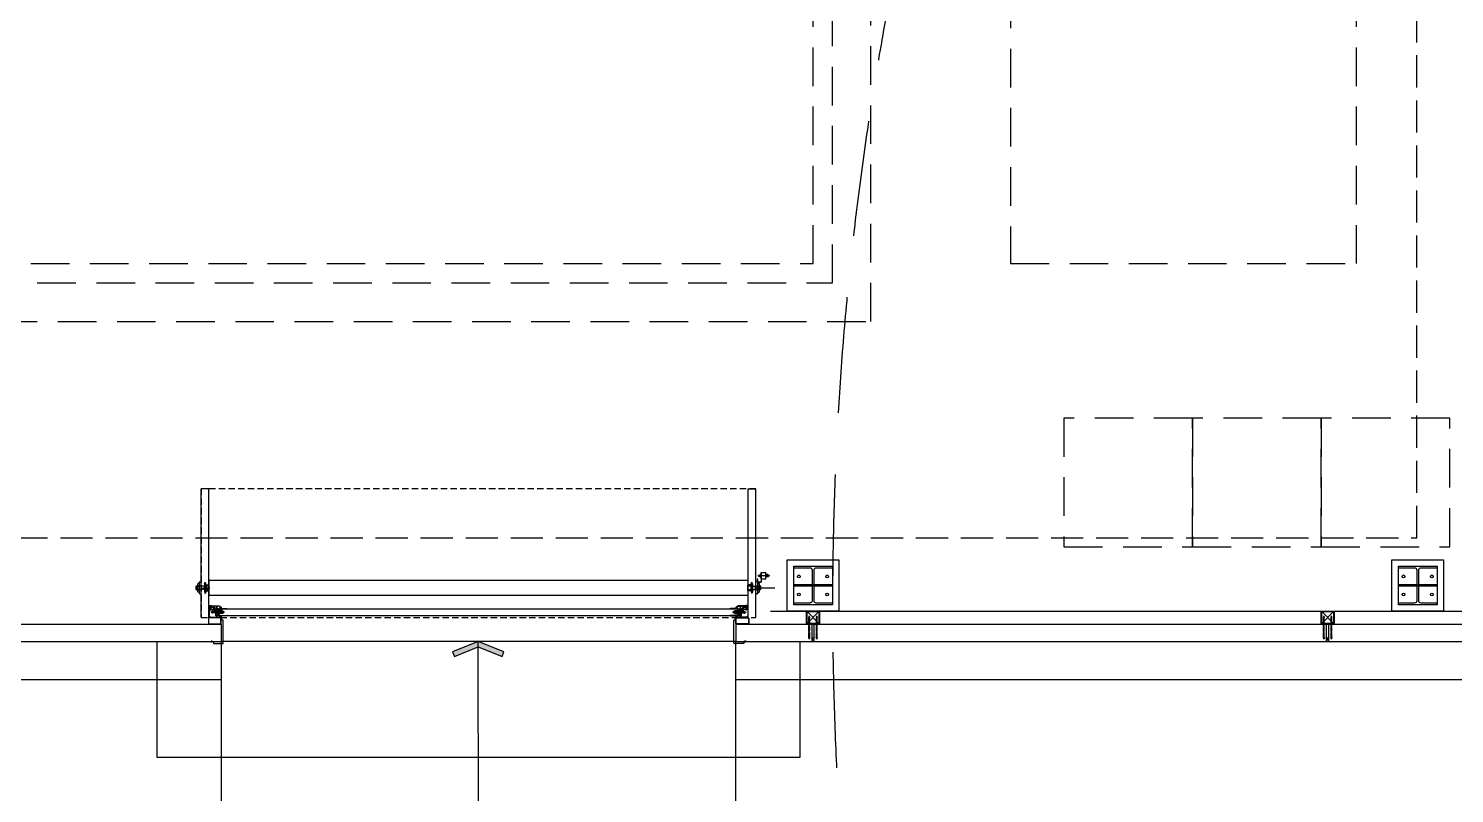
# Model space of a CAD drawing. Header units: millimetres. Extents: x 0 to 168200, y 0 to 118800.
# Drawn here: x 47402 to 58486, y 41283 to 47227 of the extents above; entities that cross this region are included whole.
import ezdxf

# ---------------------------------------------------------------- set-up
doc = ezdxf.new("R2010")
doc.units = ezdxf.units.MM
doc.header["$LTSCALE"] = 200
for name, pattern in [('CEN-GAUN', [32.2, 30, -1, 0.2, -1]), ('CENTER', [50.8, 31.75, -6.35, 6.35, -6.35]), ('DASH', [0.35, 0.25, -0.1]), ('DASHED2', [0.375, 0.25, -0.125]), ('HID', [2.3, 1.5, -0.8]), ('HIDDEN', [0.375, 0.25, -0.125])]:
    doc.linetypes.add(name, pattern=pattern)
for name, color, linetype in [('AA-WAXM-FRAM', 7, 'Continuous'), ('BACK', 8, 'Continuous'), ('CEN', 1, 'CEN-GAUN')]:
    doc.layers.add(name, color=color, linetype=linetype)

# ---------------------------------------------------------------- blocks, each defined once
blk = doc.blocks.new('BOLT1')
at = {"layer": 'BACK', "linetype": 'HIDDEN'}
for p, q in [((10, 209), (5, 209)), ((5, -31), (5, 209)), ((7, 219), (6, 209)), ((6, -46), (6, 209)), ((10, 222), (7, 219)), ((9, 210), (7, 219)), ((10, 219), (8, 220)), ((10, 219), (9, 210)), ((10, 222), (10, 209)), ((10, 222), (13, 219)), ((10, 209), (15, 203)), ((13, 219), (15, 209)), ((16, 209), (15, 209)), ((15, -46), (15, 209)), ((16, -31), (16, 209)), ((6, -46), (0, -52)), ((21, -52), (0, -52)), ((16, -31), (5, -31)), ((15, -46), (6, -46)), ((15, -46), (21, -52))]:
    blk.add_line(p, q, dxfattribs=at)
at = {"layer": 'BACK'}
blk.add_line((10, -67), (10, 228), dxfattribs=at)
blk = doc.blocks.new('SQ-PIPE-100X100X4.5T')
at = {"layer": 'BACK'}
for p, q in [((-89, 8), (46, 8)), ((50, 46), (142, -46)), ((50, -46), (142, 46)), ((-89, -8), (46, -8))]:
    blk.add_line(p, q, dxfattribs=at)
for points in [[(46, -50), (146, -50), (146, 50), (46, 50)], [(50, -46), (142, -46), (142, 46), (50, 46)]]:
    blk.add_lwpolyline(points, close=True, dxfattribs=at)
blk.add_circle((-69, 0), 7.5, dxfattribs=at)
blk.add_arc((-102, 0), 15.1, 330.1372, 29.8628, dxfattribs=at)
at = {"layer": 'BACK', "extrusion": (0, 0, -1), "yscale": 0.6121869552298449, "zscale": -0.6121869552298449, "rotation": 90}
for p, xscale in [((31, 23), 0.6121869552298449), ((31, -23), -0.6121869552298449)]:
    blk.add_blockref('BOLT1', p, dxfattribs=dict(at, xscale=xscale))
blk = doc.blocks.new('X-PIPE-1PL')
at = {"layer": 'AA-WAXM-FRAM', "xscale": -1, "rotation": 270}
for p in [(12000, -43346), (16000, -43346)]:
    blk.add_blockref('SQ-PIPE-100X100X4.5T', p, dxfattribs=at)
blk = doc.blocks.new('x-stu-1Fcol')
at = {"layer": 'BACK'}
for points in [[(11800, -42800), (12200, -42800), (12200, -43200), (11800, -43200)], [(11850, -42850), (12150, -42850), (12150, -43150), (11850, -43150)], [(16500, -42800), (16900, -42800), (16900, -43200), (16500, -43200)], [(16550, -42850), (16850, -42850), (16850, -43150), (16550, -43150)], [(11850, -42994), (11995, -42994), (11995, -43006), (11850, -43006)], [(12005, -42994), (12150, -42994), (12150, -43006), (12005, -43006)], [(16550, -42994), (16695, -42994), (16695, -43006), (16550, -43006)], [(16705, -42994), (16850, -42994), (16850, -43006), (16705, -43006)]]:
    blk.add_lwpolyline(points, close=True, dxfattribs=at)
for points in [[(11850, -43150), (11850, -43135), (11977, -43135, 0.414214), (11995, -43117), (11995, -42883, 0.414214), (11977, -42865), (11850, -42865), (11850, -42850), (12150, -42850), (12150, -42865), (12023, -42865, 0.414214), (12005, -42883), (12005, -43117, 0.414214), (12023, -43135), (12150, -43135), (12150, -43150)], [(16550, -43150), (16550, -43135), (16677, -43135, 0.414214), (16695, -43117), (16695, -42883, 0.414214), (16677, -42865), (16550, -42865), (16550, -42850), (16850, -42850), (16850, -42865), (16723, -42865, 0.414214), (16705, -42883), (16705, -43117, 0.414214), (16723, -43135), (16850, -43135), (16850, -43150)]]:
    blk.add_lwpolyline(points, format="xyb", close=True, dxfattribs=at)
for centre in [(11890, -42930), (12110, -42930), (16590, -42930), (16810, -42930), (11890, -43070), (12110, -43070), (16590, -43070), (16810, -43070)]:
    blk.add_circle(centre, 11, dxfattribs=at)
blk = doc.blocks.new('지상1층 장비')
at = {"layer": 'BACK', "linetype": 'HID'}
for points in [[(43950, 44950), (53950, 44950), (53950, 54850), (43950, 54850)], [(44250, 45250), (53650, 45250), (53650, 54550), (44250, 54550)], [(46500, 45400), (53500, 45400), (53500, 47400), (46500, 47400)], [(55450, 44200), (55450, 43200), (56450, 43200), (56450, 44200)], [(56450, 44200), (56450, 43200), (57450, 43200), (57450, 44200)], [(57450, 44200), (57450, 43200), (58450, 43200), (58450, 44200)]]:
    blk.add_lwpolyline(points, close=True, dxfattribs=at)
blk.add_lwpolyline([(57425, 50750), (55035, 50750), (55035, 45400), (57725, 45400), (57725, 50250)], dxfattribs=at)
blk = doc.blocks.new('디펜스도어')
at = {"layer": 'BACK', "transparency": 33554687}
for p, q in [((-1561, -928, -42), (-1561, 72, -42)), ((-1501, 72, -42), (-1561, 72, -42)), ((-1501, -928, -42), (-1501, 72, -42)), ((2691, -928, -42), (2691, 72, -42)), ((2691, 72, -42), (2751, 72, -42)), ((2751, -928, -42), (2751, 72, -42)), ((-1577, -663, -42), (-1585, -664, -42)), ((-1575, -742, -42), (-1575, -653, -42)), ((-1575, -660, -42), (-1575, -653, -42)), ((-1572, -650, -42), (-1561, -650, -42)), ((-1561, -745, -42), (-1561, -650, -42)), ((-1534, -666, -42), (-1532, -656, -42)), ((-1534, -666, -42), (-1532, -656, -42)), ((-1532, -656, -42), (-1526, -656, -42)), ((-1524, -666, -42), (-1526, -656, -42)), ((-1498, -755, -42), (-1498, -640, -42)), ((2688, -640, -42), (-1498, -640, -42)), ((2688, -640, -42), (2688, -755, -42)), ((2714, -666, -42), (2716, -656, -42)), ((2722, -656, -42), (2716, -656, -42)), ((2724, -666, -42), (2722, -656, -42)), ((2724, -666, -42), (2722, -656, -42)), ((2751, -745, -42), (2751, -650, -42)), ((2762, -650, -42), (2751, -650, -42)), ((2765, -742, -42), (2765, -653, -42)), ((2765, -660, -42), (2765, -653, -42)), ((2767, -663, -42), (2775, -664, -42)), ((-1600, -686, -42), (-1599, -685, -42)), ((-1600, -709, -42), (-1600, -686, -42)), ((-1599, -710, -42), (-1600, -709, -42)), ((-1498, -685, -42), (-1599, -685, -42)), ((-1599, -710, -42), (-1599, -685, -42)), ((-1498, -710, -42), (-1599, -710, -42)), ((-1596, -713, -42), (-1596, -682, -42)), ((-1596, -682, -42), (-1588, -682, -42)), ((-1596, -713, -42), (-1588, -713, -42)), ((-1588, -728, -42), (-1588, -667, -42)), ((-1577, -732, -42), (-1585, -731, -42)), ((-1572, -745, -42), (-1561, -745, -42)), ((-1534, -666, -42), (-1534, -730, -42)), ((-1534, -666, -42), (-1524, -666, -42)), ((-1534, -730, -42), (-1524, -730, -42)), ((-1534, -730, -42), (-1532, -740, -42)), ((-1534, -730, -42), (-1532, -740, -42)), ((-1532, -740, -42), (-1526, -740, -42)), ((-1524, -730, -42), (-1526, -740, -42)), ((-1524, -666, -42), (-1524, -730, -42)), ((-1521, -675, -42), (-1524, -672, -42)), ((-1521, -721, -42), (-1524, -724, -42)), ((-1521, -675, -42), (-1521, -721, -42)), ((-1521, -675, -42), (-1501, -675, -42)), ((-1521, -721, -42), (-1501, -721, -42)), ((-1501, -675, -42), (-1499, -677, -42)), ((-1501, -721, -42), (-1501, -675, -42)), ((-1501, -721, -42), (-1499, -719, -42)), ((-1499, -719, -42), (-1499, -677, -42)), ((-1498, -755, -42), (2688, -755, -42)), ((2691, -675, -42), (2689, -677, -42)), ((2689, -719, -42), (2689, -677, -42)), ((2691, -721, -42), (2689, -719, -42)), ((2711, -675, -42), (2691, -675, -42)), ((2691, -721, -42), (2691, -675, -42)), ((2711, -721, -42), (2691, -721, -42)), ((2711, -675, -42), (2714, -672, -42)), ((2711, -675, -42), (2711, -721, -42)), ((2711, -721, -42), (2714, -724, -42)), ((2714, -666, -42), (2714, -730, -42)), ((2724, -666, -42), (2714, -666, -42)), ((2724, -730, -42), (2714, -730, -42)), ((2714, -730, -42), (2716, -740, -42)), ((2722, -740, -42), (2716, -740, -42)), ((2724, -730, -42), (2722, -740, -42)), ((2724, -730, -42), (2722, -740, -42)), ((2724, -666, -42), (2724, -730, -42)), ((2724, -685, -42), (2778, -685, -42)), ((2724, -710, -42), (2778, -710, -42)), ((2762, -745, -42), (2751, -745, -42)), ((2767, -732, -42), (2775, -731, -42)), ((2777, -699, -42), (2777, -713, -42)), ((2778, -728, -42), (2778, -667, -42)), ((2786, -682, -42), (2778, -682, -42)), ((2786, -713, -42), (2778, -713, -42)), ((2786, -713, -42), (2786, -682, -42)), ((2787, -686, -42), (2786, -685, -42)), ((2786, -685, -42), (2786, -710, -42)), ((2787, -686, -42), (2786, -685, -42)), ((2786, -685, -42), (2786, -710, -42)), ((2786, -710, -42), (2787, -709, -42)), ((2786, -710, -42), (2787, -709, -42)), ((2787, -709, -42), (2787, -686, -42)), ((2787, -709, -42), (2787, -686, -42)), ((-1490, -850, -5), (-1491, -850, -5)), ((-1491, -865, -5), (-1491, -850, -5)), ((-1491, -851, -5), (-1491, -850, -5)), ((-1491, -865, -5), (-1491, -851, -5)), ((-1490, -865, -5), (-1491, -865, -5)), ((-1491, -865, -5), (-1491, -865, -5)), ((-1490, -851, -42), (-1490, -849, -42)), ((-1490, -849, -42), (-1489, -849, -42)), ((-1490, -865, -5), (-1490, -850, -5)), ((-1489, -851, -42), (-1490, -851, -42)), ((-1489, -864, -42), (-1490, -864, -42)), ((-1490, -864, -42), (-1490, -866, -42)), ((-1490, -866, -42), (-1489, -866, -42)), ((-1489, -849, -42), (-1489, -851, -42)), ((-1489, -869, -5), (-1489, -850, -5)), ((-1484, -850, -5), (-1489, -850, -5)), ((-1489, -866, -42), (-1489, -864, -42)), ((-1484, -865, -5), (-1489, -865, -5)), ((-1484, -850, -5), (-1464, -850, -5)), ((-1484, -866, -5), (-1484, -850, -5)), ((-1484, -866, -5), (-1464, -866, -5)), ((-1478, -890, -5), (-1478, -884, -5)), ((-1449, -883, -5), (-1477, -883, -5)), ((-1473, -880, -5), (-1476, -880, -5)), ((-1476, -883, -5), (-1476, -880, -5)), ((-1473, -883, -5), (-1473, -880, -5)), ((-1464, -844, -5), (-1459, -844, -5)), ((-1464, -844, -5), (-1464, -871, -5)), ((-1464, -851, -5), (-1458, -851, -5)), ((-1464, -865, -5), (-1458, -865, -5)), ((-1459, -844, -5), (-1459, -851, -5)), ((-1459, -865, -5), (-1459, -871, -5)), ((-1458, -851, -5), (-1458, -864, -5)), ((-1458, -851, -5), (-1458, -851, -5)), ((-1458, -865, -5), (-1458, -851, -5)), ((-1458, -865, -5), (-1458, -864, -5)), ((-1426, -873, -5), (-1457, -873, -5)), ((-1426, -878, -5), (-1457, -878, -5)), ((-1449, -894, -5), (-1449, -880, -5)), ((-1448, -858, -5), (-1447, -858, -5)), ((-1448, -858, -5), (-1447, -858, -5)), ((-1448, -858, -5), (-1448, -879, -5)), ((-1448, -875, -5), (-1442, -875, -5)), ((-1447, -878, -42), (-1448, -878, -42)), ((-1448, -878, -42), (-1448, -880, -42)), ((-1448, -879, -5), (-1448, -879, -5)), ((-1448, -880, -42), (-1447, -880, -42)), ((-1447, -858, -5), (-1446, -860, -5)), ((-1447, -875, -5), (-1447, -879, -5)), ((-1447, -880, -42), (-1447, -878, -42)), ((-1432, -879, -5), (-1447, -879, -5)), ((-1432, -879, -5), (-1447, -879, -5)), ((-1446, -860, -5), (-1446, -863, -5)), ((-1431, -863, -5), (-1446, -863, -5)), ((-1442, -877, -5), (-1442, -875, -5)), ((-1437, -877, -5), (-1442, -877, -5)), ((-1429, -875, -5), (-1435, -875, -5)), ((-1435, -877, -5), (-1435, -875, -5)), ((-1430, -858, -5), (-1431, -860, -5)), ((-1431, -860, -5), (-1431, -863, -5)), ((-1394, -879, -5), (-1431, -879, -5)), ((-1429, -858, -5), (-1430, -858, -5)), ((-1430, -875, -5), (-1430, -879, -5)), ((-1430, -880, -42), (-1430, -878, -42)), ((-1430, -878, -42), (-1429, -878, -42)), ((-1429, -880, -42), (-1430, -880, -42)), ((-1429, -858, -5), (-1429, -879, -5)), ((-1429, -878, -42), (-1429, -880, -42)), ((-1428, -879, -5), (-1428, -877, -5)), ((-1397, -879, -5), (-1428, -879, -5)), ((-1422, -876, -5), (-1427, -876, -5)), ((-1422, -862, -5), (-1426, -862, -5)), ((-1422, -862, -5), (-1426, -862, -5)), ((-1426, -912, -5), (-1426, -862, -5)), ((-1426, -879, -5), (-1426, -879, -5)), ((-1422, -887, -5), (-1422, -858, -5)), ((-1422, -858, -5), (-1364, -858, -5)), ((-1422, -912, -5), (-1422, -862, -5)), ((-1422, -912, -5), (-1422, -862, -5)), ((-1398, -875, -5), (-1422, -875, -5)), ((-1422, -915, -5), (-1422, -887, -5)), ((-1422, -887, -5), (-1422, -887, -5)), ((-1422, -887, -5), (-1422, -887, -5)), ((-1364, -860, -5), (-1420, -860, -5)), ((-1420, -860, -5), (-1420, -881, -5)), ((-1420, -881, -5), (-1417, -881, -5)), ((-1417, -881, -5), (-1417, -892, -5)), ((-1397, -879, -5), (-1397, -876, -5)), ((-1394, -880, -42), (-1394, -878, -42)), ((-1394, -878, -42), (-1393, -878, -42)), ((-1394, -894, -5), (-1394, -879, -5)), ((-1393, -880, -42), (-1394, -880, -42)), ((-1393, -878, -42), (-1393, -880, -42)), ((-1393, -894, -5), (-1393, -879, -5)), ((-1391, -879, -5), (-1393, -879, -5)), ((-1391, -879, -5), (-1391, -894, -5)), ((-1390, -880, -5), (-1391, -879, -5)), ((-1390, -893, -5), (-1390, -880, -5)), ((-1364, -858, -5), (-1359, -860, -5)), ((-1364, -861, -5), (-1364, -860, -5)), ((-1359, -861, -5), (-1364, -861, -5)), ((-1359, -860, -5), (-1359, -861, -5)), ((2554, -858, 5), (2549, -860, 5)), ((2549, -860, 5), (2549, -861, 5)), ((2549, -861, 5), (2554, -861, 5)), ((2612, -858, 5), (2554, -858, 5)), ((2554, -861, 5), (2554, -860, 5)), ((2554, -860, 5), (2610, -860, 5)), ((2580, -880, 5), (2581, -879, 5)), ((2580, -893, 5), (2580, -880, 5)), ((2581, -879, 5), (2581, -894, 5)), ((2581, -879, 5), (2583, -879, 5)), ((2584, -878, -42), (2583, -878, -42)), ((2583, -878, -42), (2583, -880, -42)), ((2583, -894, 5), (2583, -879, 5)), ((2583, -880, -42), (2584, -880, -42)), ((2584, -880, -42), (2584, -878, -42)), ((2584, -879, 5), (2621, -879, 5)), ((2584, -894, 5), (2584, -879, 5)), ((2587, -879, 5), (2587, -876, 5)), ((2587, -879, 5), (2619, -879, 5)), ((2588, -875, 5), (2612, -875, 5)), ((2610, -881, 5), (2607, -881, 5)), ((2607, -881, 5), (2607, -892, 5)), ((2610, -860, 5), (2610, -881, 5)), ((2612, -887, 5), (2612, -858, 5)), ((2612, -862, 5), (2617, -862, 5)), ((2612, -912, 5), (2612, -862, 5)), ((2612, -862, 5), (2617, -862, 5)), ((2612, -912, 5), (2612, -862, 5)), ((2612, -876, 5), (2618, -876, 5)), ((2612, -915, 5), (2612, -887, 5)), ((2612, -887, 5), (2612, -887, 5)), ((2612, -887, 5), (2612, -887, 5)), ((2616, -879, 5), (2616, -879, 5)), ((2617, -912, 5), (2617, -862, 5)), ((2617, -873, 5), (2647, -873, 5)), ((2617, -878, 5), (2647, -878, 5)), ((2619, -879, 5), (2619, -877, 5)), ((2620, -858, 5), (2621, -858, 5)), ((2620, -858, 5), (2620, -879, 5)), ((2620, -875, 5), (2626, -875, 5)), ((2621, -878, -42), (2620, -878, -42)), ((2620, -878, -42), (2620, -880, -42)), ((2620, -880, -42), (2621, -880, -42)), ((2621, -858, 5), (2622, -860, 5)), ((2621, -875, 5), (2621, -879, 5)), ((2621, -880, -42), (2621, -878, -42)), ((2622, -860, 5), (2622, -863, 5)), ((2622, -863, 5), (2636, -863, 5)), ((2622, -879, 5), (2637, -879, 5)), ((2622, -879, 5), (2637, -879, 5)), ((2626, -877, 5), (2626, -875, 5)), ((2627, -877, 5), (2632, -877, 5)), ((2632, -877, 5), (2632, -875, 5)), ((2638, -875, 5), (2632, -875, 5)), ((2637, -858, 5), (2636, -860, 5)), ((2636, -860, 5), (2636, -863, 5)), ((2638, -858, 5), (2637, -858, 5)), ((2638, -858, 5), (2637, -858, 5)), ((2637, -875, 5), (2637, -879, 5)), ((2637, -880, -42), (2637, -878, -42)), ((2637, -878, -42), (2638, -878, -42)), ((2638, -880, -42), (2637, -880, -42)), ((2638, -858, 5), (2638, -879, 5)), ((2638, -878, -42), (2638, -880, -42)), ((2638, -879, 5), (2639, -879, 5)), ((2639, -894, 5), (2639, -880, 5)), ((2640, -883, 5), (2667, -883, 5)), ((2648, -851, 5), (2648, -864, 5)), ((2649, -851, 5), (2648, -851, 5)), ((2649, -865, 5), (2648, -864, 5)), ((2654, -851, 5), (2649, -851, 5)), ((2649, -865, 5), (2649, -851, 5)), ((2654, -865, 5), (2649, -865, 5)), ((2654, -844, 5), (2650, -844, 5)), ((2650, -844, 5), (2650, -851, 5)), ((2650, -865, 5), (2650, -871, 5)), ((2654, -844, 5), (2654, -871, 5)), ((2674, -850, 5), (2654, -850, 5)), ((2674, -866, 5), (2654, -866, 5)), ((2663, -880, 5), (2666, -880, 5)), ((2663, -883, 5), (2663, -880, 5)), ((2666, -883, 5), (2666, -880, 5)), ((2668, -890, 5), (2668, -884, 5)), ((2674, -866, 5), (2674, -850, 5)), ((2674, -850, 5), (2679, -850, 5)), ((2674, -865, 5), (2679, -865, 5)), ((2680, -849, -42), (2679, -849, -42)), ((2679, -849, -42), (2679, -851, -42)), ((2679, -869, 5), (2679, -850, 5)), ((2679, -851, -42), (2680, -851, -42)), ((2679, -864, -42), (2680, -864, -42)), ((2679, -866, -42), (2679, -864, -42)), ((2680, -866, -42), (2679, -866, -42)), ((2680, -851, -42), (2680, -849, -42)), ((2680, -850, 5), (2681, -850, 5)), ((2680, -865, 5), (2680, -850, 5)), ((2680, -864, -42), (2680, -866, -42)), ((2680, -865, 5), (2681, -865, 5)), ((2681, -865, 5), (2681, -850, 5)), ((2681, -851, 5), (2681, -850, 5)), ((2681, -865, 5), (2681, -851, 5)), ((2681, -865, 5), (2681, -865, 5)), ((-1505, -933, -42), (-1505, -975, -42)), ((-1503, -933, -42), (-1503, -975, -42)), ((-1409, -929, -42), (-1501, -929, -42)), ((-1409, -931, -42), (-1501, -931, -42)), ((-1501, -977, -42), (-1409, -977, -42)), ((-1501, -979, -42), (-1409, -979, -42)), ((-1449, -891, -5), (-1477, -891, -5)), ((-1476, -894, -5), (-1476, -891, -5)), ((-1473, -894, -5), (-1476, -894, -5)), ((-1473, -894, -5), (-1473, -891, -5)), ((-1448, -893, -42), (-1447, -893, -42)), ((-1448, -895, -42), (-1448, -893, -42)), ((-1448, -915, -5), (-1448, -894, -5)), ((-1448, -894, -5), (-1448, -894, -5)), ((-1447, -895, -42), (-1448, -895, -42)), ((-1448, -899, -5), (-1442, -899, -5)), ((-1448, -915, -5), (-1447, -915, -5)), ((-1448, -915, -5), (-1447, -915, -5)), ((-1447, -893, -42), (-1447, -895, -42)), ((-1447, -899, -5), (-1447, -894, -5)), ((-1432, -894, -5), (-1447, -894, -5)), ((-1447, -915, -5), (-1446, -913, -5)), ((-1446, -913, -5), (-1446, -910, -5)), ((-1431, -910, -5), (-1446, -910, -5)), ((-1442, -896, -5), (-1442, -899, -5)), ((-1437, -896, -5), (-1442, -896, -5)), ((-1435, -896, -5), (-1435, -899, -5)), ((-1429, -899, -5), (-1435, -899, -5)), ((-1394, -894, -5), (-1431, -894, -5)), ((-1431, -913, -5), (-1431, -910, -5)), ((-1430, -915, -5), (-1431, -913, -5)), ((-1429, -893, -42), (-1430, -893, -42)), ((-1430, -893, -42), (-1430, -895, -42)), ((-1430, -899, -5), (-1430, -894, -5)), ((-1430, -895, -42), (-1429, -895, -42)), ((-1429, -915, -5), (-1430, -915, -5)), ((-1429, -895, -42), (-1429, -893, -42)), ((-1429, -915, -5), (-1429, -894, -5)), ((-1397, -894, -5), (-1428, -894, -5)), ((-1428, -896, -5), (-1428, -894, -5)), ((-1422, -897, -5), (-1427, -897, -5)), ((-1426, -894, -5), (-1426, -894, -5)), ((-1426, -912, -5), (-1422, -912, -5)), ((-1426, -912, -5), (-1422, -912, -5)), ((-1398, -898, -5), (-1422, -898, -5)), ((-1364, -915, -5), (-1422, -915, -5)), ((-1417, -892, -5), (-1420, -892, -5)), ((-1420, -892, -5), (-1420, -913, -5)), ((-1420, -913, -5), (-1364, -913, -5)), ((-1398, -939, -42), (-1411, -939, -42)), ((-1407, -975, -42), (-1407, -933, -42)), ((-1405, -975, -42), (-1405, -933, -42)), ((-1404, -947, -42), (-1404, -932, -42)), ((-1392, -949, -42), (-1402, -949, -42)), ((-1397, -897, -5), (-1397, -894, -5)), ((-1393, -893, -42), (-1394, -893, -42)), ((-1394, -893, -42), (-1394, -895, -42)), ((-1394, -895, -42), (-1393, -895, -42)), ((-1393, -895, -42), (-1393, -893, -42)), ((-1391, -894, -5), (-1393, -894, -5)), ((-1391, -894, -5), (-1390, -893, -5)), ((-1390, -1128, -42), (-1390, -951, -42)), ((-1364, -913, -5), (-1364, -912, -5)), ((-1364, -912, -5), (-1359, -912, -5)), ((-1359, -913, -5), (-1364, -915, -5)), ((-1359, -912, -5), (-1359, -913, -5)), ((2554, -912, 5), (2549, -912, 5)), ((2549, -912, 5), (2549, -913, 5)), ((2549, -913, 5), (2554, -915, 5)), ((2554, -913, 5), (2554, -912, 5)), ((2610, -913, 5), (2554, -913, 5)), ((2554, -915, 5), (2612, -915, 5)), ((2581, -894, 5), (2580, -893, 5)), ((2580, -1128, -42), (2580, -951, -42)), ((2581, -894, 5), (2583, -894, 5)), ((2582, -949, -42), (2592, -949, -42)), ((2583, -893, -42), (2584, -893, -42)), ((2583, -895, -42), (2583, -893, -42)), ((2584, -895, -42), (2583, -895, -42)), ((2584, -893, -42), (2584, -895, -42)), ((2584, -894, 5), (2621, -894, 5)), ((2587, -894, 5), (2619, -894, 5)), ((2587, -897, 5), (2587, -894, 5)), ((2588, -898, 5), (2612, -898, 5)), ((2588, -939, -42), (2601, -939, -42)), ((2594, -947, -42), (2594, -932, -42)), ((2595, -975, -42), (2595, -933, -42)), ((2597, -975, -42), (2597, -933, -42)), ((2599, -929, -42), (2691, -929, -42)), ((2599, -931, -42), (2691, -931, -42)), ((2691, -977, -42), (2599, -977, -42)), ((2691, -979, -42), (2599, -979, -42)), ((2607, -892, 5), (2610, -892, 5)), ((2610, -892, 5), (2610, -913, 5)), ((2612, -897, 5), (2618, -897, 5)), ((2617, -912, 5), (2612, -912, 5)), ((2617, -912, 5), (2612, -912, 5)), ((2616, -894, 5), (2616, -894, 5)), ((2619, -896, 5), (2619, -894, 5)), ((2620, -893, -42), (2621, -893, -42)), ((2620, -895, -42), (2620, -893, -42)), ((2620, -915, 5), (2620, -894, 5)), ((2621, -895, -42), (2620, -895, -42)), ((2620, -899, 5), (2626, -899, 5)), ((2620, -915, 5), (2621, -915, 5)), ((2620, -915, -5), (2621, -915, -5)), ((2621, -893, -42), (2621, -895, -42)), ((2621, -899, 5), (2621, -894, 5)), ((2621, -915, 5), (2622, -913, 5)), ((2622, -894, 5), (2637, -894, 5)), ((2622, -910, 5), (2636, -910, 5)), ((2622, -913, 5), (2622, -910, 5)), ((2626, -896, 5), (2626, -899, 5)), ((2627, -896, 5), (2632, -896, 5)), ((2632, -896, 5), (2632, -899, 5)), ((2638, -899, 5), (2632, -899, 5)), ((2636, -913, 5), (2636, -910, 5)), ((2637, -915, 5), (2636, -913, 5)), ((2638, -893, -42), (2637, -893, -42)), ((2637, -893, -42), (2637, -895, -42)), ((2637, -899, 5), (2637, -894, 5)), ((2637, -895, -42), (2638, -895, -42)), ((2638, -915, 5), (2637, -915, 5)), ((2638, -915, 5), (2637, -915, 5)), ((2638, -895, -42), (2638, -893, -42)), ((2638, -915, 5), (2638, -894, 5)), ((2638, -894, 5), (2639, -894, 5)), ((2640, -891, 5), (2667, -891, 5)), ((2663, -894, 5), (2663, -891, 5)), ((2663, -894, 5), (2666, -894, 5)), ((2666, -894, 5), (2666, -891, 5)), ((2693, -933, -42), (2693, -975, -42)), ((2695, -933, -42), (2695, -975, -42)), ((-1478, -1122, -42), (-1478, -1107, -42)), ((2668, -1122, -42), (2668, -1107, -42)), ((-1487, -1115, -42), (-1468, -1115, -42)), ((-1466, -1117, -42), (-1466, -1128, -42)), ((-1464, -1130, -42), (-1392, -1130, -42)), ((2654, -1130, -42), (2582, -1130, -42)), ((2656, -1117, -42), (2656, -1128, -42)), ((2678, -1115, -42), (2658, -1115, -42))]:
    blk.add_line(p, q, dxfattribs=at)
at = {"layer": 'BACK', "linetype": 'DASHED2'}
for p, q in [((2751, 72, -42), (-1561, 72, -42)), ((-1561, 72, -42), (-1561, -928, -42)), ((2751, -928, -42), (2751, 72, -42)), ((-1561, -928, -42), (2751, -928, -42))]:
    blk.add_line(p, q, dxfattribs=at)
at = {"layer": 'BACK'}
for p, q in [((2762, -629, -42), (2763, -629, -42)), ((2762, -629, -42), (2762, -652, -42)), ((2763, -629, -42), (2763, -651, -42)), ((2764, -652, -42), (2790, -652, -42)), ((2764, -652, -42), (2764, -654, -42)), ((2764, -654, -42), (2790, -654, -42)), ((2771, -606, -42), (2771, -599, -42)), ((2771, -599, -42), (2772, -599, -42)), ((2771, -606, -42), (2781, -606, -42)), ((2772, -599, -42), (2787, -599, -42)), ((2772, -599, -42), (2772, -606, -42)), ((2781, -607, -42), (2781, -606, -42)), ((2781, -607, -42), (2787, -607, -42)), ((2787, -589, -42), (2788, -588, -42)), ((2787, -617, -42), (2787, -589, -42)), ((2788, -618, -42), (2787, -617, -42)), ((2788, -588, -42), (2792, -588, -42)), ((2788, -618, -42), (2792, -618, -42)), ((2791, -578, -42), (2791, -651, -42)), ((2791, -578, -42), (2792, -578, -42)), ((2792, -578, -42), (2826, -578, -42)), ((2792, -628, -42), (2792, -578, -42)), ((2792, -578, -42), (2792, -652, -42)), ((2792, -628, -42), (2826, -628, -42)), ((2794, -628, -42), (2794, -578, -42)), ((2829, -625, -42), (2829, -581, -42)), ((2843, -595, -42), (2829, -595, -42)), ((2829, -599, -42), (2843, -599, -42)), ((2829, -607, -42), (2843, -607, -42)), ((2843, -611, -42), (2829, -611, -42)), ((2834, -611, -42), (2834, -595, -42)), ((2846, -596, -42), (2844, -596, -42)), ((2844, -609, -42), (2844, -597, -42)), ((2846, -610, -42), (2844, -610, -42)), ((2849, -607, -42), (2849, -599, -42)), ((-1489, -846, -5), (-1489, -869, -5)), ((-1489, -846, -5), (-1489, -846, -5)), ((-1489, -850, -5), (-1489, -849, -5)), ((-1489, -865, -5), (-1489, -866, -5)), ((-1489, -869, -5), (-1489, -869, -5)), ((-1488, -846, -5), (-1484, -846, -5)), ((-1488, -847, -5), (-1487, -847, -5)), ((-1488, -849, -5), (-1487, -849, -5)), ((-1484, -850, -5), (-1488, -850, -5)), ((-1484, -865, -5), (-1488, -865, -5)), ((-1488, -866, -5), (-1487, -866, -5)), ((-1488, -869, -5), (-1487, -869, -5)), ((-1488, -870, -5), (-1484, -870, -5)), ((-1485, -847, -5), (-1484, -847, -5)), ((-1485, -849, -5), (-1484, -849, -5)), ((-1485, -866, -5), (-1484, -866, -5)), ((-1485, -869, -5), (-1484, -869, -5)), ((-1484, -869, -5), (-1484, -846, -5)), ((-1484, -846, -5), (-1484, -846, -5)), ((-1484, -849, -5), (-1484, -850, -5)), ((-1484, -866, -5), (-1484, -865, -5)), ((-1484, -869, -5), (-1484, -869, -5)), ((-1447, -898, -5), (-1447, -875, -5)), ((-1442, -875, -5), (-1447, -875, -5)), ((-1447, -875, -5), (-1447, -875, -5)), ((-1445, -876, -5), (-1447, -876, -5)), ((-1445, -878, -5), (-1447, -878, -5)), ((-1447, -878, -5), (-1447, -879, -5)), ((-1447, -879, -5), (-1442, -879, -5)), ((-1442, -876, -5), (-1444, -876, -5)), ((-1442, -878, -5), (-1444, -878, -5)), ((-1442, -875, -5), (-1442, -898, -5)), ((-1442, -875, -5), (-1442, -875, -5)), ((-1442, -879, -5), (-1442, -878, -5)), ((-1435, -875, -5), (-1435, -898, -5)), ((-1435, -875, -5), (-1431, -875, -5)), ((-1435, -875, -5), (-1435, -875, -5)), ((-1435, -876, -5), (-1434, -876, -5)), ((-1435, -879, -5), (-1435, -878, -5)), ((-1435, -878, -5), (-1434, -878, -5)), ((-1431, -879, -5), (-1435, -879, -5)), ((-1432, -876, -5), (-1431, -876, -5)), ((-1432, -878, -5), (-1431, -878, -5)), ((-1430, -898, -5), (-1430, -875, -5)), ((-1430, -875, -5), (-1430, -875, -5)), ((-1430, -878, -5), (-1430, -879, -5)), ((2621, -898, 5), (2621, -875, 5)), ((2625, -875, 5), (2621, -875, 5)), ((2621, -875, 5), (2621, -875, 5)), ((2622, -876, 5), (2621, -876, 5)), ((2622, -878, 5), (2621, -878, 5)), ((2621, -878, 5), (2621, -879, 5)), ((2621, -879, 5), (2625, -879, 5)), ((2625, -876, 5), (2624, -876, 5)), ((2625, -878, 5), (2624, -878, 5)), ((2626, -875, 5), (2626, -898, 5)), ((2626, -875, 5), (2626, -875, 5)), ((2626, -879, 5), (2626, -878, 5)), ((2632, -875, 5), (2632, -898, 5)), ((2632, -875, 5), (2637, -875, 5)), ((2632, -875, 5), (2632, -875, 5)), ((2632, -876, 5), (2634, -876, 5)), ((2632, -879, 5), (2632, -878, 5)), ((2632, -878, 5), (2634, -878, 5)), ((2637, -879, 5), (2632, -879, 5)), ((2635, -876, 5), (2637, -876, 5)), ((2635, -878, 5), (2637, -878, 5)), ((2637, -898, 5), (2637, -875, 5)), ((2637, -875, 5), (2637, -875, 5)), ((2637, -878, 5), (2637, -879, 5)), ((2674, -869, 5), (2674, -846, 5)), ((2678, -846, 5), (2674, -846, 5)), ((2674, -846, 5), (2674, -846, 5)), ((2676, -847, 5), (2674, -847, 5)), ((2676, -849, 5), (2674, -849, 5)), ((2674, -849, 5), (2674, -850, 5)), ((2674, -850, 5), (2678, -850, 5)), ((2674, -866, 5), (2674, -865, 5)), ((2674, -865, 5), (2678, -865, 5)), ((2676, -866, 5), (2674, -866, 5)), ((2676, -869, 5), (2674, -869, 5)), ((2674, -869, 5), (2674, -869, 5)), ((2678, -870, 5), (2674, -870, 5)), ((2679, -847, 5), (2677, -847, 5)), ((2679, -849, 5), (2677, -849, 5)), ((2679, -866, 5), (2677, -866, 5)), ((2679, -869, 5), (2677, -869, 5)), ((2679, -846, 5), (2679, -869, 5)), ((2679, -846, 5), (2679, -846, 5)), ((2679, -850, 5), (2679, -849, 5)), ((2679, -865, 5), (2679, -866, 5)), ((2679, -869, 5), (2679, -869, 5)), ((-1447, -895, -5), (-1447, -894, -5)), ((-1447, -894, -5), (-1442, -894, -5)), ((-1445, -895, -5), (-1447, -895, -5)), ((-1445, -898, -5), (-1447, -898, -5)), ((-1447, -898, -5), (-1447, -898, -5)), ((-1442, -899, -5), (-1447, -899, -5)), ((-1442, -895, -5), (-1444, -895, -5)), ((-1442, -898, -5), (-1444, -898, -5)), ((-1442, -894, -5), (-1442, -895, -5)), ((-1442, -898, -5), (-1442, -898, -5)), ((-1435, -894, -5), (-1435, -895, -5)), ((-1431, -894, -5), (-1435, -894, -5)), ((-1435, -895, -5), (-1434, -895, -5)), ((-1435, -898, -5), (-1435, -898, -5)), ((-1435, -898, -5), (-1434, -898, -5)), ((-1435, -899, -5), (-1431, -899, -5)), ((-1432, -895, -5), (-1431, -895, -5)), ((-1432, -898, -5), (-1431, -898, -5)), ((-1430, -895, -5), (-1430, -894, -5)), ((-1430, -898, -5), (-1430, -898, -5)), ((2621, -895, 5), (2621, -894, 5)), ((2621, -894, 5), (2625, -894, 5)), ((2622, -895, 5), (2621, -895, 5)), ((2622, -898, 5), (2621, -898, 5)), ((2621, -898, 5), (2621, -898, 5)), ((2625, -899, 5), (2621, -899, 5)), ((2625, -895, 5), (2624, -895, 5)), ((2625, -898, 5), (2624, -898, 5)), ((2626, -894, 5), (2626, -895, 5)), ((2626, -898, 5), (2626, -898, 5)), ((2632, -894, 5), (2632, -895, 5)), ((2637, -894, 5), (2632, -894, 5)), ((2632, -895, 5), (2634, -895, 5)), ((2632, -898, 5), (2632, -898, 5)), ((2632, -898, 5), (2634, -898, 5)), ((2632, -899, 5), (2637, -899, 5)), ((2635, -895, 5), (2637, -895, 5)), ((2635, -898, 5), (2637, -898, 5)), ((2637, -895, 5), (2637, -894, 5)), ((2637, -898, 5), (2637, -898, 5))]:
    blk.add_line(p, q, dxfattribs=at)
at = {"layer": 'BACK', "linetype": 'CENTER'}
blk.add_line((2768, -603, -42), (2858, -603, -42), dxfattribs=at)
at = {"layer": 'BACK', "linetype": 'HIDDEN', "transparency": 33554687}
for p, q in [((-1596, -685, -42), (-1561, -685, -42)), ((-1596, -710, -42), (-1561, -710, -42)), ((-1499, -685, -42), (-1534, -685, -42)), ((-1499, -710, -42), (-1534, -710, -42)), ((-1499, -713, -42), (-1534, -713, -42)), ((-1516, -721, -42), (-1516, -713, -42)), ((-1516, -721, -42), (-1516, -713, -42)), ((-1509, -721, -42), (-1509, -713, -42)), ((-1508, -721, -42), (-1508, -713, -42)), ((2689, -683, -42), (2724, -683, -42)), ((2689, -713, -42), (2724, -713, -42)), ((2689, -716, -42), (2724, -716, -42)), ((2699, -721, -42), (2699, -716, -42)), ((2699, -721, -42), (2699, -716, -42)), ((2706, -721, -42), (2706, -716, -42)), ((2707, -721, -42), (2707, -716, -42)), ((2786, -685, -42), (2751, -685, -42)), ((2786, -710, -42), (2751, -710, -42)), ((2767, -698, -42), (2770, -694, -42)), ((2767, -698, -42), (2770, -702, -42)), ((2787, -694, -42), (2770, -694, -42)), ((2770, -694, -42), (2770, -702, -42)), ((2787, -702, -42), (2770, -702, -42)), ((2774, -710, -42), (2774, -702, -42)), ((2780, -710, -42), (2780, -702, -42))]:
    blk.add_line(p, q, dxfattribs=at)
at = {"layer": 'BACK', "linetype": 'CENTER', "ltscale": 0.5, "transparency": 33554687}
for p, q in [((-1550, -698, -42), (-1493, -698, -42)), ((2740, -698, -42), (2897, -698, -42))]:
    blk.add_line(p, q, dxfattribs=at)
at = {"layer": 'BACK', "linetype": 'CENTER', "transparency": 33554687}
for p, q in [((-1512, -724, -42), (-1512, -709, -42)), ((2703, -724, -42), (2703, -709, -42)), ((-1379, -887, -5), (-1486, -887, -5)), ((2569, -887, 5), (2676, -887, 5))]:
    blk.add_line(p, q, dxfattribs=at)
at = {"layer": 'BACK', "linetype": 'Continuous', "transparency": 33554687}
for p, q in [((-1501, -841, -42), (-1501, -836, -42)), ((-1501, -861, -42), (-1501, -842, -42)), ((-1500, -861, -42), (-1501, -861, -42)), ((-1501, -906, -42), (-1501, -861, -42)), ((-1501, -861, -42), (-1500, -861, -42)), ((-1500, -836, -42), (-1491, -836, -42)), ((-1497, -841, -42), (-1500, -841, -42)), ((-1500, -841, -42), (-1497, -841, -42)), ((-1493, -845, -42), (-1498, -849, -42)), ((-1498, -850, -42), (-1498, -916, -42)), ((-1483, -839, -42), (-1497, -839, -42)), ((-1497, -839, -42), (-1497, -841, -42)), ((-1497, -841, -42), (-1497, -839, -42)), ((-1497, -839, -42), (-1491, -839, -42)), ((-1480, -845, -42), (-1493, -845, -42)), ((-1491, -836, -42), (-1491, -836, -42)), ((-1491, -836, -42), (-1491, -836, -42)), ((-1491, -836, -42), (-1483, -836, -42)), ((-1491, -839, -42), (-1491, -839, -42)), ((-1491, -839, -42), (-1491, -839, -42)), ((-1491, -839, -42), (-1483, -839, -42)), ((-1483, -836, -42), (-1481, -837, -42)), ((-1483, -842, -42), (-1483, -839, -42)), ((-1483, -839, -42), (-1483, -842, -42)), ((-1480, -842, -42), (-1483, -842, -42)), ((-1483, -842, -42), (-1480, -842, -42)), ((-1481, -837, -42), (-1466, -837, -42)), ((-1445, -840, -42), (-1480, -840, -42)), ((-1480, -840, -42), (-1480, -842, -42)), ((-1480, -842, -42), (-1480, -844, -42)), ((-1466, -837, -42), (-1465, -837, -42)), ((-1465, -837, -42), (-1437, -837, -42)), ((-1441, -844, -42), (-1445, -840, -42)), ((-1442, -855, -42), (-1441, -854, -42)), ((-1442, -861, -42), (-1442, -855, -42)), ((-1441, -854, -42), (-1441, -844, -42)), ((-1438, -862, -42), (-1441, -862, -42)), ((-1434, -840, -42), (-1438, -844, -42)), ((-1438, -844, -42), (-1438, -854, -42)), ((-1438, -854, -42), (-1437, -855, -42)), ((-1437, -837, -42), (-1436, -837, -42)), ((-1437, -855, -42), (-1437, -861, -42)), ((-1436, -837, -42), (-1423, -837, -42)), ((-1422, -840, -42), (-1434, -840, -42)), ((-1423, -837, -42), (-1405, -848, -42)), ((-1409, -848, -42), (-1422, -840, -42)), ((-1414, -852, -42), (-1414, -849, -42)), ((-1414, -849, -42), (-1409, -849, -42)), ((-1412, -853, -42), (-1414, -853, -42)), ((-1406, -850, -42), (-1413, -850, -42)), ((-1413, -850, -42), (-1413, -851, -42)), ((-1413, -852, -42), (-1412, -852, -42)), ((-1412, -852, -42), (-1412, -853, -42)), ((-1408, -853, -42), (-1408, -852, -42)), ((-1407, -852, -42), (-1406, -852, -42)), ((-1405, -853, -42), (-1407, -853, -42)), ((-1406, -851, -42), (-1406, -850, -42)), ((-1405, -848, -42), (-1405, -852, -42)), ((2613, -837, -42), (2595, -848, -42)), ((2595, -848, -42), (2595, -852, -42)), ((2596, -851, -42), (2596, -850, -42)), ((2596, -850, -42), (2603, -850, -42)), ((2598, -852, -42), (2596, -852, -42)), ((2596, -853, -42), (2598, -853, -42)), ((2598, -853, -42), (2598, -852, -42)), ((2599, -848, -42), (2612, -840, -42)), ((2604, -849, -42), (2599, -849, -42)), ((2603, -852, -42), (2602, -852, -42)), ((2602, -852, -42), (2602, -853, -42)), ((2602, -853, -42), (2604, -853, -42)), ((2603, -850, -42), (2603, -851, -42)), ((2604, -852, -42), (2604, -849, -42)), ((2612, -840, -42), (2624, -840, -42)), ((2626, -837, -42), (2613, -837, -42)), ((2624, -840, -42), (2628, -844, -42)), ((2627, -837, -42), (2626, -837, -42)), ((2656, -837, -42), (2627, -837, -42)), ((2628, -854, -42), (2627, -855, -42)), ((2627, -855, -42), (2627, -861, -42)), ((2628, -844, -42), (2628, -854, -42)), ((2628, -862, -42), (2631, -862, -42)), ((2631, -844, -42), (2635, -840, -42)), ((2631, -854, -42), (2631, -844, -42)), ((2632, -855, -42), (2631, -854, -42)), ((2632, -861, -42), (2632, -855, -42)), ((2635, -840, -42), (2670, -840, -42)), ((2671, -837, -42), (2656, -837, -42)), ((2656, -837, -42), (2656, -837, -42)), ((2670, -840, -42), (2670, -842, -42)), ((2670, -842, -42), (2673, -842, -42)), ((2673, -842, -42), (2670, -842, -42)), ((2670, -842, -42), (2670, -844, -42)), ((2670, -845, -42), (2683, -845, -42)), ((2673, -836, -42), (2671, -837, -42)), ((2681, -836, -42), (2673, -836, -42)), ((2673, -842, -42), (2673, -839, -42)), ((2673, -839, -42), (2687, -839, -42)), ((2681, -839, -42), (2673, -839, -42)), ((2673, -839, -42), (2673, -842, -42)), ((2690, -836, -42), (2681, -836, -42)), ((2681, -836, -42), (2681, -836, -42)), ((2681, -836, -42), (2681, -836, -42)), ((2687, -839, -42), (2681, -839, -42)), ((2681, -839, -42), (2681, -839, -42)), ((2681, -839, -42), (2681, -839, -42)), ((2683, -845, -42), (2688, -849, -42)), ((2687, -839, -42), (2687, -841, -42)), ((2687, -841, -42), (2687, -839, -42)), ((2690, -841, -42), (2687, -841, -42)), ((2688, -841, -42), (2690, -841, -42)), ((2688, -850, -42), (2688, -916, -42)), ((2691, -841, -42), (2691, -836, -42)), ((2691, -861, -42), (2691, -842, -42)), ((2691, -861, -42), (2691, -861, -42)), ((2691, -906, -42), (2691, -861, -42)), ((2691, -861, -42), (2691, -861, -42)), ((-1501, -928, -42), (-1501, -906, -42)), ((-1501, -906, -42), (-1500, -906, -42)), ((-1500, -906, -42), (-1501, -906, -42)), ((-1422, -929, -42), (-1500, -929, -42)), ((-1498, -916, -42), (-1488, -926, -42)), ((-1488, -926, -42), (-1445, -926, -42)), ((-1445, -926, -42), (-1441, -922, -42)), ((-1442, -918, -42), (-1442, -912, -42)), ((-1441, -919, -42), (-1442, -918, -42)), ((-1441, -911, -42), (-1438, -911, -42)), ((-1441, -922, -42), (-1441, -919, -42)), ((-1437, -918, -42), (-1438, -919, -42)), ((-1438, -919, -42), (-1438, -922, -42)), ((-1438, -922, -42), (-1434, -926, -42)), ((-1437, -912, -42), (-1437, -918, -42)), ((-1434, -926, -42), (-1422, -926, -42)), ((-1422, -926, -42), (-1415, -924, -42)), ((-1405, -925, -42), (-1422, -929, -42)), ((-1414, -920, -42), (-1412, -920, -42)), ((-1414, -924, -42), (-1414, -921, -42)), ((-1412, -922, -42), (-1413, -922, -42)), ((-1413, -922, -42), (-1413, -923, -42)), ((-1413, -923, -42), (-1406, -923, -42)), ((-1412, -921, -42), (-1412, -921, -42)), ((-1408, -921, -42), (-1408, -921, -42)), ((-1407, -920, -42), (-1405, -920, -42)), ((-1406, -922, -42), (-1407, -922, -42)), ((-1406, -923, -42), (-1406, -922, -42)), ((-1405, -921, -42), (-1405, -924, -42)), ((2595, -921, -42), (2595, -924, -42)), ((2595, -925, -42), (2612, -929, -42)), ((2598, -920, -42), (2596, -920, -42)), ((2596, -923, -42), (2596, -922, -42)), ((2596, -922, -42), (2598, -922, -42)), ((2603, -923, -42), (2596, -923, -42)), ((2598, -921, -42), (2598, -921, -42)), ((2604, -920, -42), (2602, -920, -42)), ((2602, -921, -42), (2602, -921, -42)), ((2602, -922, -42), (2603, -922, -42)), ((2603, -922, -42), (2603, -923, -42)), ((2604, -924, -42), (2604, -921, -42)), ((2613, -926, -42), (2605, -924, -42)), ((2612, -929, -42), (2690, -929, -42)), ((2624, -926, -42), (2613, -926, -42)), ((2628, -922, -42), (2624, -926, -42)), ((2627, -912, -42), (2627, -918, -42)), ((2627, -918, -42), (2628, -919, -42)), ((2631, -911, -42), (2628, -911, -42)), ((2628, -919, -42), (2628, -922, -42)), ((2631, -919, -42), (2632, -918, -42)), ((2631, -922, -42), (2631, -919, -42)), ((2635, -926, -42), (2631, -922, -42)), ((2632, -918, -42), (2632, -912, -42)), ((2678, -926, -42), (2635, -926, -42)), ((2688, -916, -42), (2678, -926, -42)), ((2691, -928, -42), (2691, -906, -42)), ((2691, -906, -42), (2691, -906, -42)), ((2691, -906, -42), (2691, -906, -42))]:
    blk.add_line(p, q, dxfattribs=at)
at = {"layer": 'BACK', "ltscale": 2, "transparency": 33554687}
for p, q in [((-1420, -861, -5), (2610, -861, 5)), ((-1420, -912, 10), (2610, -912, 5))]:
    blk.add_line(p, q, dxfattribs=at)
at = {"layer": 'BACK'}
for centre in [(-1486, -848, -5), (-1486, -867, -5), (-1444, -877, -5), (-1433, -877, -5), (2623, -877, 5), (2635, -877, 5), (2676, -848, 5), (2676, -867, 5), (-1444, -896, -5), (-1433, -896, -5), (2623, -896, 5), (2635, -896, 5)]:
    blk.add_circle(centre, 1.37, dxfattribs=at)
at = {"layer": 'BACK', "transparency": 33554687}
for centre, radius, start, end in [((-1585, -667, -42), 3, 98.1405, 180), ((-1578, -660, -42), 3, 278.1405, 0), ((-1572, -653, -42), 3, 90, 180), ((2762, -653, -42), 3, 0, 90), ((2768, -660, -42), 3, 180, 261.8595), ((2775, -667, -42), 3, 0, 81.8595), ((-1585, -728, -42), 3, 180, 261.8595), ((-1578, -735, -42), 3, 0, 81.8595), ((-1572, -742, -42), 3, 180, 270), ((2762, -742, -42), 3, 270, 0), ((2768, -735, -42), 3, 98.1405, 180), ((2775, -728, -42), 3, 278.1405, 0), ((-1477, -884, -5), 1, 90, 180), ((-1457, -871, -5), 7, 180, 270), ((-1457, -871, -5), 2.5, 180, 270), ((-1448, -880, -5), 0.5, 90, 180), ((-1449, -882, -5), 0.5, 270, 0), ((-1427, -877, -5), 1, 90, 180), ((-1422, -858, -5), 0.3, 90, 180), ((-1398, -876, -5), 1, 0, 90), ((-1364, -858, -5), 0.3, 68.1986, 90), ((-1364, -861, -5), 0.3, 180, 270), ((-1359, -860, -5), 0.3, 0, 68.1986), ((-1359, -861, -5), 0.3, 270, 360), ((2549, -860, 5), 0.3, 111.8014, 180), ((2549, -861, 5), 0.3, 180, 270), ((2554, -858, 5), 0.3, 90, 111.8014), ((2554, -861, 5), 0.3, 270, 0), ((2588, -876, 5), 1, 90, 180), ((2612, -858, 5), 0.3, 360, 90), ((2618, -877, 5), 1, 0, 90), ((2639, -880, 5), 0.5, 0, 90), ((2640, -882, 5), 0.5, 180, 270), ((2647, -871, 5), 7, 270, 0), ((2647, -871, 5), 2.5, 270, 0), ((2667, -884, 5), 1, 0, 90), ((-1501, -933, -42), 4, 90, 180), ((-1501, -975, -42), 4, 180, 270), ((-1501, -933, -42), 2, 90, 180), ((-1501, -975, -42), 2, 180, 270), ((-1477, -890, -5), 1, 180, 270), ((-1449, -891, -5), 0.5, 0, 90), ((-1448, -894, -5), 0.5, 180, 270), ((-1427, -896, -5), 1, 180, 270), ((-1422, -915, -5), 0.3, 180, 270), ((-1409, -933, -42), 4, 0, 90), ((-1409, -933, -42), 2, 0, 90), ((-1409, -975, -42), 2, 270, 0), ((-1409, -975, -42), 4, 270, 0), ((-1402, -947, -42), 2, 180, 270), ((-1398, -897, -5), 1, 270, 0), ((-1392, -951, -42), 2, 0, 90), ((-1364, -912, -5), 0.3, 90, 180), ((-1364, -915, -5), 0.3, 270, 291.8014), ((-1359, -912, -5), 0.3, 0, 90), ((-1359, -913, -5), 0.3, 291.8014, 360), ((2549, -912, 5), 0.3, 90, 180), ((2549, -913, 5), 0.3, 180, 248.1986), ((2554, -912, 5), 0.3, 360, 90), ((2554, -915, 5), 0.3, 248.1986, 270), ((2582, -951, -42), 2, 90, 180), ((2588, -897, 5), 1, 180, 270), ((2592, -947, -42), 2, 270, 0), ((2599, -933, -42), 4, 90, 180), ((2599, -975, -42), 4, 180, 270), ((2599, -933, -42), 2, 90, 180), ((2599, -975, -42), 2, 180, 270), ((2612, -915, 5), 0.3, 270, 0), ((2618, -896, 5), 1, 270, 0), ((2640, -891, 5), 0.5, 90, 180), ((2639, -894, 5), 0.5, 270, 0), ((2667, -890, 5), 1, 270, 0), ((2691, -933, -42), 4, 0, 90), ((2691, -933, -42), 2, 0, 90), ((2691, -975, -42), 2, 270, 0), ((2691, -975, -42), 4, 270, 0), ((-1468, -1117, -42), 2, 0, 90), ((-1464, -1128, -42), 2, 180, 270), ((-1392, -1128, -42), 2, 270, 0), ((2582, -1128, -42), 2, 180, 270), ((2654, -1128, -42), 2, 270, 0), ((2658, -1117, -42), 2, 90, 180)]:
    blk.add_arc(centre, radius, start, end, dxfattribs=at)
at = {"layer": 'BACK'}
for centre, radius, start, end in [((2764, -652, -42), 2.2, 180, 270), ((2764, -651, -42), 1, 180, 270), ((2790, -651, -42), 1, 270, 0), ((2790, -652, -42), 2.2, 270, 0), ((2826, -581, -42), 3, 0, 90), ((2826, -625, -42), 3, 270, 0), ((2842, -597, -42), 2.15, 291.4856, 68.5144), ((2838, -603, -42), 6.86, 323.2333, 36.7667), ((2842, -609, -42), 2.15, 291.4856, 68.5144), ((2846, -599, -42), 3, 0, 90), ((2846, -607, -42), 3, 270, 0), ((-1488, -846, -5), 0.3, 90, 180), ((-1488, -846, -5), 0.2, 180, 270), ((-1488, -849, -5), 0.2, 90, 180), ((-1488, -850, -5), 0.3, 180, 270), ((-1488, -865, -5), 0.3, 90, 180), ((-1488, -866, -5), 0.2, 180, 270), ((-1488, -869, -5), 0.2, 90, 180), ((-1488, -869, -5), 0.3, 180, 270), ((-1484, -846, -5), 0.3, 0, 90), ((-1484, -846, -5), 0.2, 270, 0), ((-1484, -849, -5), 0.2, 0, 90), ((-1484, -850, -5), 0.3, 270, 0), ((-1484, -865, -5), 0.3, 0, 90), ((-1484, -866, -5), 0.2, 270, 0), ((-1484, -869, -5), 0.2, 0, 90), ((-1484, -869, -5), 0.3, 270, 0), ((-1447, -875, -5), 0.3, 90, 180), ((-1447, -875, -5), 0.2, 180, 270), ((-1447, -878, -5), 0.2, 90, 180), ((-1447, -879, -5), 0.3, 180, 270), ((-1442, -875, -5), 0.3, 0, 90), ((-1442, -875, -5), 0.2, 270, 0), ((-1442, -878, -5), 0.2, 0, 90), ((-1442, -879, -5), 0.3, 270, 0), ((-1435, -875, -5), 0.3, 90, 180), ((-1435, -875, -5), 0.2, 180, 270), ((-1435, -878, -5), 0.2, 90, 180), ((-1435, -879, -5), 0.3, 180, 270), ((-1431, -875, -5), 0.3, 0, 90), ((-1431, -875, -5), 0.2, 270, 0), ((-1431, -878, -5), 0.2, 0, 90), ((-1431, -879, -5), 0.3, 270, 0), ((2621, -875, 5), 0.3, 90, 180), ((2621, -875, 5), 0.2, 180, 270), ((2621, -878, 5), 0.2, 90, 180), ((2621, -879, 5), 0.3, 180, 270), ((2625, -875, 5), 0.3, 0, 90), ((2625, -875, 5), 0.2, 270, 0), ((2625, -878, 5), 0.2, 0, 90), ((2625, -879, 5), 0.3, 270, 0), ((2632, -875, 5), 0.3, 90, 180), ((2632, -875, 5), 0.2, 180, 270), ((2632, -878, 5), 0.2, 90, 180), ((2632, -879, 5), 0.3, 180, 270), ((2637, -875, 5), 0.3, 0, 90), ((2637, -875, 5), 0.2, 270, 0), ((2637, -878, 5), 0.2, 0, 90), ((2637, -879, 5), 0.3, 270, 0), ((2674, -846, 5), 0.3, 90, 180), ((2674, -846, 5), 0.2, 180, 270), ((2674, -849, 5), 0.2, 90, 180), ((2674, -850, 5), 0.3, 180, 270), ((2674, -865, 5), 0.3, 90, 180), ((2674, -866, 5), 0.2, 180, 270), ((2674, -869, 5), 0.2, 90, 180), ((2674, -869, 5), 0.3, 180, 270), ((2678, -846, 5), 0.3, 0, 90), ((2678, -850, 5), 0.3, 270, 0), ((2678, -865, 5), 0.3, 0, 90), ((2678, -869, 5), 0.3, 270, 0), ((2679, -846, 5), 0.2, 270, 0), ((2679, -849, 5), 0.2, 0, 90), ((2679, -866, 5), 0.2, 270, 0), ((2679, -869, 5), 0.2, 0, 90), ((-1447, -894, -5), 0.3, 90, 180), ((-1447, -895, -5), 0.2, 180, 270), ((-1447, -898, -5), 0.2, 90, 180), ((-1447, -898, -5), 0.3, 180, 270), ((-1442, -894, -5), 0.3, 0, 90), ((-1442, -895, -5), 0.2, 270, 0), ((-1442, -898, -5), 0.2, 0, 90), ((-1442, -898, -5), 0.3, 270, 0), ((-1435, -894, -5), 0.3, 90, 180), ((-1435, -895, -5), 0.2, 180, 270), ((-1435, -898, -5), 0.2, 90, 180), ((-1435, -898, -5), 0.3, 180, 270), ((-1431, -894, -5), 0.3, 0, 90), ((-1431, -895, -5), 0.2, 270, 0), ((-1431, -898, -5), 0.2, 0, 90), ((-1431, -898, -5), 0.3, 270, 0), ((2621, -894, 5), 0.3, 90, 180), ((2621, -895, 5), 0.2, 180, 270), ((2621, -898, 5), 0.2, 90, 180), ((2621, -898, 5), 0.3, 180, 270), ((2625, -894, 5), 0.3, 0, 90), ((2625, -895, 5), 0.2, 270, 0), ((2625, -898, 5), 0.2, 0, 90), ((2625, -898, 5), 0.3, 270, 0), ((2632, -894, 5), 0.3, 90, 180), ((2632, -895, 5), 0.2, 180, 270), ((2632, -898, 5), 0.2, 90, 180), ((2632, -898, 5), 0.3, 180, 270), ((2637, -894, 5), 0.3, 0, 90), ((2637, -895, 5), 0.2, 270, 0), ((2637, -898, 5), 0.2, 0, 90), ((2637, -898, 5), 0.3, 270, 0)]:
    blk.add_arc(centre, radius, start, end, dxfattribs=at)
at = {"layer": 'BACK', "linetype": 'Continuous', "transparency": 33554687}
for centre, radius, start, end in [((-1500, -836, -42), 0.5, 90, 180), ((-1500, -841, -42), 0.3, 180, 270), ((-1500, -842, -42), 0.5, 90, 180), ((-1498, -850, -42), 0.3, 135, 180), ((-1497, -839, -42), 0.3, 90, 180), ((-1497, -839, -42), 0.3, 90, 180), ((-1497, -841, -42), 0.3, 270, 0), ((-1497, -841, -42), 0.3, 270, 360), ((-1493, -845, -42), 0.3, 90, 135), ((-1481, -836, -42), 0.5, 243.4349, 270), ((-1480, -844, -42), 0.3, 270, 360), ((-1441, -861, -42), 1, 180, 270), ((-1438, -861, -42), 1, 270, 0), ((-1423, -837, -42), 0.5, 58.3648, 90), ((-1422, -840, -42), 0.5, 58.3648, 90), ((-1414, -849, -42), 0.5, 90, 180), ((-1414, -852, -42), 0.5, 180, 270), ((-1413, -850, -42), 0.2, 90, 179.75), ((-1413, -851, -42), 0.2, 179.75, 270), ((-1412, -852, -42), 0.2, 360, 90), ((-1412, -853, -42), 0.2, 270, 0), ((-1409, -848, -42), 0.5, 270, 58.3648), ((-1407, -852, -42), 0.2, 90, 180), ((-1407, -853, -42), 0.2, 180, 270), ((-1406, -850, -42), 0.2, 360, 90), ((-1406, -851, -42), 0.2, 270, 0.25), ((-1405, -848, -42), 0.5, 0, 58.3648), ((-1405, -852, -42), 0.5, 270, 360), ((2596, -848, -42), 0.5, 121.6352, 180), ((2596, -852, -42), 0.5, 180, 270), ((2596, -850, -42), 0.2, 90, 180), ((2596, -851, -42), 0.2, 179.75, 270), ((2598, -852, -42), 0.2, 360, 90), ((2598, -853, -42), 0.2, 270, 0), ((2599, -848, -42), 0.5, 121.6352, 270), ((2602, -852, -42), 0.2, 90, 180), ((2602, -853, -42), 0.2, 180, 270), ((2603, -850, -42), 0.2, 0.25, 90), ((2603, -851, -42), 0.2, 270, 0.25), ((2604, -849, -42), 0.5, 360, 90), ((2604, -852, -42), 0.5, 270, 360), ((2612, -840, -42), 0.5, 90, 121.6352), ((2613, -837, -42), 0.5, 90, 121.6352), ((2628, -861, -42), 1, 180, 270), ((2631, -861, -42), 1, 270, 0), ((2670, -844, -42), 0.3, 180, 270), ((2671, -836, -42), 0.5, 270, 296.5651), ((2683, -845, -42), 0.3, 45, 90), ((2687, -839, -42), 0.3, 0, 90), ((2687, -839, -42), 0.3, 360, 90), ((2688, -841, -42), 0.3, 180, 270), ((2687, -841, -42), 0.3, 180, 270), ((2688, -850, -42), 0.3, 0, 45), ((2690, -836, -42), 0.5, 360, 90), ((2690, -841, -42), 0.3, 270, 360), ((2690, -842, -42), 0.5, 360, 90), ((-1500, -928, -42), 0.5, 180, 270), ((-1498, -916, -42), 0.3, 180, 225), ((-1488, -926, -42), 0.3, 225, 270), ((-1441, -912, -42), 1, 90, 180), ((-1438, -912, -42), 1, 0, 90), ((-1415, -924, -42), 0.3, 284.0362, 360), ((-1414, -921, -42), 0.5, 90, 180), ((-1413, -922, -42), 0.2, 90, 180), ((-1413, -923, -42), 0.2, 180, 270), ((-1412, -921, -42), 0.2, 360, 90), ((-1412, -921, -42), 0.2, 270, 0), ((-1407, -921, -42), 0.2, 90, 180), ((-1407, -921, -42), 0.2, 180, 270), ((-1406, -922, -42), 0.2, 359.75, 90), ((-1406, -923, -42), 0.2, 270, 0), ((-1405, -921, -42), 0.5, 0, 90), ((-1405, -924, -42), 0.5, 284.0362, 360), ((2596, -921, -42), 0.5, 90, 180), ((2596, -924, -42), 0.5, 180, 255.9638), ((2596, -922, -42), 0.2, 90, 180.25), ((2596, -923, -42), 0.2, 180, 270), ((2598, -921, -42), 0.2, 360, 90), ((2598, -921, -42), 0.2, 270, 0), ((2602, -921, -42), 0.2, 90, 180), ((2602, -921, -42), 0.2, 180, 270), ((2603, -922, -42), 0.2, 360, 90), ((2603, -923, -42), 0.2, 270, 0), ((2604, -921, -42), 0.5, 0, 90), ((2605, -924, -42), 0.3, 180, 255.9638), ((2628, -912, -42), 1, 90, 180), ((2631, -912, -42), 1, 0, 90), ((2678, -926, -42), 0.3, 270, 315), ((2688, -916, -42), 0.3, 315, 360), ((2690, -928, -42), 0.5, 270, 0)]:
    blk.add_arc(centre, radius, start, end, dxfattribs=at)

msp = doc.modelspace()

# ---------------------------------------------------------------- linework, layer by layer
at = {"layer": 'BACK'}
for p, q in [((53170, 42700), (72000, 42700)), ((45500, 42600), (48900, 42600)), ((52900, 42600), (65500, 42600)), ((45500, 42465), (48900, 42465)), ((50900, 38731.7), (50897.9, 42465)), ((52900, 42465), (67000, 42465))]:
    msp.add_line(p, q, dxfattribs=at)
for points in [[(57800, 86200), (41200, 86200), (41200, 42600), (48610, 42600)], [(48900, 42600), (48900, 42465)], [(52900, 42600), (52900, 42465)]]:
    msp.add_lwpolyline(points, dxfattribs=at)
at = {"layer": 'BACK', "linetype": 'DASH', "ltscale": 5}
msp.add_lwpolyline([(58193.9, 55900), (41700, 55900), (41700, 43269), (58193.9, 43269)], close=True, dxfattribs=at)
at = {"layer": 'BACK'}
for points in [[(41065, 42465.2), (48900, 42465.2), (48900, 42165.2), (41065, 42165.2)], [(48900, 38765), (52900, 38765), (52900, 42465), (48900, 42465)], [(50697.9, 42385), (50712.8, 42347.9), (50897.9, 42421.9), (51083, 42347.9), (51097.9, 42385), (50897.9, 42465)], [(52900, 42465.2), (72900, 42465.2), (72900, 42165.2), (52900, 42165.2)]]:
    msp.add_lwpolyline(points, close=True, dxfattribs=at)
at = {"layer": 'BACK', "ltscale": 2}
msp.add_lwpolyline([(48400, 42465), (48400, 41565), (53400, 41565), (53400, 42465)], dxfattribs=at)
at = {"layer": 'BACK'}
for points in [[(50897.9, 42465), (50897.9, 42421.9), (50697.9, 42385), (50712.8, 42347.9)], [(51097.9, 42385), (51083, 42347.9), (50897.9, 42465), (50897.9, 42421.9)]]:
    msp.add_solid(points, dxfattribs=at)
at = {"layer": 'CEN', "linetype": 'HID', "ltscale": 3}
for centre in [(53992.6, 56415), (78654.2, 42752.8)]:
    msp.add_circle(centre, 25000, dxfattribs=at)

# ---------------------------------------------------------------- block references
at = {"layer": 'BACK'}
for name, p in [('X-PIPE-1PL', (41500, 85900)), ('x-stu-1Fcol', (41500, 85900)), ('지상1층 장비', (0, 0)), ('디펜스도어', (50305, 43578.8, 41.7))]:
    msp.add_blockref(name, p, dxfattribs=at)

doc.saveas('drawing.dxf')
